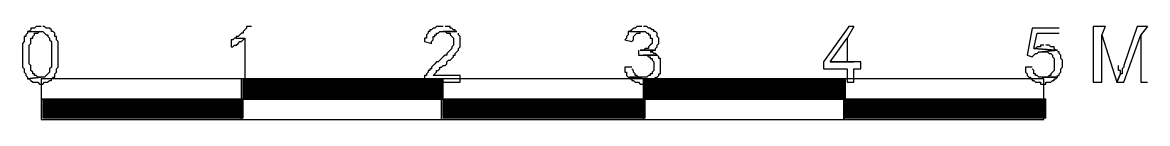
# Model space of a CAD drawing. Header units: millimetres. Extents: x 32 to 412, y 50 to 564.
# Drawn here: x 276.1 to 332.3, y 50.5 to 55.1 of the extents above; entities that cross this region are included whole.
import ezdxf

# ---------------------------------------------------------------- set-up
doc = ezdxf.new("R2010")
doc.units = ezdxf.units.MM
doc.layers.add('lease-plan', color=7, linetype='CONTINUOUS')

msp = doc.modelspace()

# ---------------------------------------------------------------- linework, layer by layer
at = {"layer": 'lease-plan', "color": 7}
for points in [[(277.034, 55.142), (276.78, 55.142), (276.695, 55.057), (276.526, 55.057), (276.526, 54.972), (276.441, 54.888), (276.356, 54.888), (277.034, 54.888), (277.119, 54.888), (277.204, 54.803), (277.288, 54.718), (277.373, 54.718), (277.373, 54.633), (277.458, 54.549), (277.458, 54.464), (277.542, 54.379), (277.542, 53.108), (277.458, 53.023), (277.458, 52.854), (277.373, 52.769), (277.288, 52.684), (277.204, 52.599), (277.119, 52.599), (277.034, 52.599), (276.356, 52.515), (276.441, 52.515), (276.526, 52.43), (276.61, 52.345), (276.865, 52.345), (276.949, 52.26), (277.034, 52.26), (277.119, 52.26), (277.204, 52.345), (277.288, 52.345), (277.373, 52.345), (277.458, 52.43), (277.542, 52.43), (277.542, 52.515), (277.627, 52.599), (277.712, 52.599), (277.712, 52.769), (277.797, 52.854), (277.797, 53.023), (277.881, 53.108), (277.881, 54.379), (277.797, 54.464), (277.797, 54.633), (277.712, 54.633), (277.712, 54.803), (277.627, 54.888), (277.542, 54.888), (277.542, 54.972), (277.458, 55.057), (277.373, 55.057), (277.288, 55.057), (277.204, 55.142), (277.119, 55.142)], [(277.034, 55.142), (276.78, 55.142), (276.695, 55.057), (276.526, 55.057), (276.526, 54.972), (276.441, 54.888), (276.356, 54.888), (277.034, 54.888), (277.119, 54.888), (277.204, 54.803), (277.288, 54.718), (277.373, 54.718), (277.373, 54.633), (277.458, 54.549), (277.458, 54.464), (277.542, 54.379), (277.542, 53.108), (277.458, 53.023), (277.458, 52.854), (277.373, 52.769), (277.288, 52.684), (277.204, 52.599), (277.119, 52.599), (277.034, 52.599), (276.356, 52.515), (276.441, 52.515), (276.526, 52.43), (276.61, 52.345), (276.865, 52.345), (276.949, 52.26), (277.034, 52.26), (277.119, 52.26), (277.204, 52.345), (277.288, 52.345), (277.373, 52.345), (277.458, 52.43), (277.542, 52.43), (277.542, 52.515), (277.627, 52.599), (277.712, 52.599), (277.712, 52.769), (277.797, 52.854), (277.797, 53.023), (277.881, 53.108), (277.881, 54.379), (277.797, 54.464), (277.797, 54.633), (277.712, 54.633), (277.712, 54.803), (277.627, 54.888), (277.542, 54.888), (277.542, 54.972), (277.458, 55.057), (277.373, 55.057), (277.288, 55.057), (277.204, 55.142), (277.119, 55.142)], [(287.542, 55.142), (287.288, 55.142), (287.288, 55.057), (287.204, 54.972), (287.119, 54.888), (287.119, 54.803), (287.034, 54.803), (286.949, 54.718), (286.865, 54.633), (286.78, 54.633), (286.78, 54.549), (287.204, 54.549), (287.204, 52.345), (287.542, 52.345)], [(297.119, 55.142), (296.78, 55.142), (296.695, 55.057), (296.61, 55.057), (296.526, 54.972), (296.441, 54.972), (296.441, 54.888), (296.356, 54.888), (296.356, 54.803), (296.271, 54.718), (296.271, 54.549), (296.187, 54.549), (296.187, 54.379), (296.526, 54.294), (296.526, 54.379), (296.61, 54.464), (296.61, 54.633), (296.695, 54.633), (296.695, 54.718), (296.78, 54.718), (296.78, 54.803), (296.865, 54.803), (296.949, 54.888), (297.797, 54.888), (297.712, 54.888), (297.712, 54.972), (297.627, 54.972), (297.543, 55.057), (297.458, 55.057), (297.458, 55.142), (297.204, 55.142)], [(307.034, 55.142), (306.865, 55.142), (306.78, 55.142), (306.695, 55.057), (306.61, 55.057), (306.526, 54.972), (306.441, 54.888), (307.204, 54.888), (307.288, 54.803), (307.373, 54.803), (307.373, 54.718), (307.458, 54.718), (307.458, 54.549), (307.543, 54.549), (307.543, 54.294), (307.458, 54.21), (307.373, 54.125), (307.373, 54.04), (307.288, 54.04), (307.204, 54.04), (307.119, 53.955), (306.949, 53.955), (307.712, 53.955), (307.712, 54.04), (307.797, 54.125), (307.797, 54.21), (307.881, 54.294), (307.881, 54.549), (307.797, 54.633), (307.797, 54.803), (307.712, 54.888), (307.627, 54.888), (307.627, 54.972), (307.543, 54.972), (307.458, 55.057), (307.373, 55.057), (307.288, 55.142), (307.119, 55.142)], [(317.627, 55.142), (317.373, 55.142), (316.102, 53.362), (316.102, 53.023), (317.288, 53.023), (317.288, 52.345), (317.627, 52.345), (317.627, 53.023), (317.966, 53.023), (317.966, 53.362), (316.441, 53.362), (317.288, 54.549)], [(317.627, 55.142), (317.288, 54.549), (317.288, 53.362), (316.441, 53.362), (317.627, 53.362)], [(330.17, 55.142), (329.576, 55.142), (329.576, 52.345), (330, 52.345), (330, 54.718)], [(330.17, 55.142), (330, 54.718), (330.763, 52.345), (330.932, 52.769), (330.932, 52.938), (330.848, 52.938), (330.848, 53.193)], [(332.288, 55.142), (331.78, 55.142), (331.102, 53.193), (331.102, 53.108), (331.017, 53.023), (331.017, 52.769), (330.932, 52.769), (330.763, 52.345), (331.102, 52.345), (331.949, 54.718)], [(332.288, 55.142), (331.949, 54.718), (331.949, 52.345), (332.288, 52.345)], [(276.356, 54.888), (276.356, 54.803), (276.271, 54.718), (276.271, 54.633), (276.187, 54.633), (276.187, 54.379), (276.102, 54.294), (276.102, 53.108), (276.187, 53.023), (276.187, 52.854), (276.271, 52.769), (276.271, 52.684), (276.356, 52.599), (276.356, 52.515), (277.034, 52.599), (276.949, 52.599), (276.865, 52.599), (276.78, 52.684), (276.695, 52.684), (276.695, 52.769), (276.61, 52.769), (276.61, 52.854), (276.526, 52.938), (276.526, 53.193), (276.441, 53.277), (276.441, 54.21), (276.526, 54.294), (276.526, 54.549), (276.61, 54.549), (276.61, 54.633), (276.695, 54.718), (276.695, 54.803), (276.865, 54.803), (276.949, 54.888), (277.034, 54.888)], [(276.356, 54.888), (276.356, 54.803), (276.271, 54.718), (276.271, 54.633), (276.187, 54.633), (276.187, 54.379), (276.102, 54.294), (276.102, 53.108), (276.187, 53.023), (276.187, 52.854), (276.271, 52.769), (276.271, 52.684), (276.356, 52.599), (276.356, 52.515), (277.034, 52.599), (276.949, 52.599), (276.865, 52.599), (276.78, 52.684), (276.695, 52.684), (276.695, 52.769), (276.61, 52.769), (276.61, 52.854), (276.526, 52.938), (276.526, 53.193), (276.441, 53.277), (276.441, 54.21), (276.526, 54.294), (276.526, 54.549), (276.61, 54.549), (276.61, 54.633), (276.695, 54.718), (276.695, 54.803), (276.865, 54.803), (276.949, 54.888), (277.034, 54.888)], [(286.78, 54.549), (286.695, 54.549), (286.61, 54.464), (286.526, 54.464), (286.526, 54.125), (286.61, 54.125), (286.695, 54.21), (286.78, 54.21), (286.865, 54.294), (286.949, 54.379), (287.034, 54.379), (287.119, 54.464), (287.204, 54.549)], [(297.797, 54.888), (297.119, 54.888), (297.204, 54.888), (297.288, 54.803), (297.458, 54.803), (297.458, 54.718), (297.543, 54.633), (297.627, 54.549), (297.627, 54.21), (297.543, 54.125), (297.543, 54.04), (297.458, 53.955), (297.373, 53.871), (297.288, 53.786), (297.288, 53.701), (297.204, 53.701), (297.119, 53.616), (297.034, 53.532), (296.949, 53.447), (296.865, 53.362), (296.78, 53.362), (296.695, 53.277), (296.61, 53.193), (296.526, 53.108), (296.526, 53.023), (296.441, 53.023), (296.441, 52.938), (296.356, 52.938), (296.356, 52.854), (296.271, 52.769), (296.271, 52.684), (296.187, 52.684), (296.187, 52.515), (296.102, 52.43), (296.102, 52.345), (297.966, 52.345), (297.966, 52.684), (296.61, 52.684), (296.695, 52.769), (296.78, 52.854), (296.78, 52.938), (296.865, 52.938), (296.949, 53.023), (296.949, 53.108), (297.034, 53.108), (297.119, 53.193), (297.204, 53.193), (297.288, 53.277), (297.288, 53.362), (297.373, 53.447), (297.458, 53.447), (297.543, 53.532), (297.627, 53.616), (297.627, 53.701), (297.712, 53.701), (297.712, 53.786), (297.797, 53.871), (297.881, 53.955), (297.881, 54.04), (297.966, 54.125), (297.966, 54.633), (297.881, 54.718), (297.881, 54.803)], [(306.441, 54.888), (306.356, 54.888), (306.356, 54.718), (306.271, 54.633), (306.271, 54.549), (306.187, 54.464), (306.526, 54.379), (306.61, 54.464), (306.61, 54.633), (306.695, 54.718), (306.78, 54.803), (306.949, 54.803), (306.949, 54.888), (307.034, 54.888)], [(327.882, 55.057), (326.526, 55.057), (326.271, 53.701), (326.526, 53.616), (326.61, 53.701), (326.695, 53.786), (326.78, 53.786), (326.865, 53.871), (326.949, 53.871), (327.034, 53.871), (327.797, 53.955), (327.712, 53.955), (326.61, 54.04), (326.78, 54.803), (327.882, 54.803)], [(306.865, 53.955), (306.865, 53.701), (307.797, 53.701), (307.712, 53.786), (307.627, 53.786), (307.543, 53.871), (307.458, 53.871), (307.543, 53.871), (307.627, 53.955), (306.949, 53.955)], [(327.119, 54.21), (326.949, 54.21), (326.949, 54.125), (326.78, 54.125), (326.695, 54.04), (326.61, 54.04), (327.712, 53.955), (327.627, 54.04), (327.627, 54.125), (327.458, 54.125), (327.373, 54.21), (327.204, 54.21)], [(327.797, 53.955), (327.034, 53.871), (327.288, 53.871), (327.373, 53.786), (327.458, 53.786), (327.543, 53.701), (327.543, 53.616), (327.627, 53.532), (327.627, 52.938), (327.543, 52.854), (327.458, 52.769), (327.458, 52.684), (327.373, 52.684), (327.288, 52.599), (327.034, 52.599), (327.797, 52.599), (327.797, 52.684), (327.882, 52.684), (327.882, 52.769), (327.966, 52.854), (327.966, 53.023), (328.051, 53.108), (328.051, 53.447), (327.966, 53.532), (327.966, 53.701), (327.882, 53.786), (327.882, 53.871), (327.797, 53.871)], [(307.797, 53.701), (307.119, 53.701), (307.288, 53.701), (307.373, 53.616), (307.458, 53.616), (307.458, 53.532), (307.543, 53.532), (307.543, 53.447), (307.627, 53.362), (307.627, 52.938), (307.543, 52.854), (307.543, 52.769), (307.458, 52.769), (307.458, 52.684), (307.373, 52.684), (307.288, 52.599), (306.441, 52.599), (306.441, 52.515), (306.526, 52.515), (306.526, 52.43), (306.61, 52.43), (306.695, 52.345), (306.865, 52.345), (306.949, 52.26), (307.119, 52.26), (307.204, 52.345), (307.458, 52.345), (307.543, 52.43), (307.627, 52.43), (307.712, 52.515), (307.712, 52.599), (307.797, 52.599), (307.881, 52.684), (307.881, 52.769), (307.966, 52.769), (307.966, 53.532), (307.881, 53.532), (307.881, 53.616), (307.797, 53.701)], [(306.526, 53.108), (306.187, 53.108), (306.187, 52.854), (306.271, 52.854), (306.271, 52.684), (306.356, 52.599), (307.034, 52.599), (306.865, 52.599), (306.78, 52.684), (306.695, 52.684), (306.695, 52.769), (306.61, 52.854), (306.61, 52.938), (306.526, 53.023)], [(326.526, 53.108), (326.187, 53.108), (326.187, 52.854), (326.271, 52.769), (326.271, 52.684), (326.356, 52.599), (326.441, 52.599), (326.441, 52.515), (326.526, 52.515), (326.526, 52.43), (326.61, 52.43), (326.695, 52.345), (326.949, 52.345), (326.949, 52.26), (327.204, 52.26), (327.204, 52.345), (327.458, 52.345), (327.543, 52.43), (327.627, 52.43), (327.627, 52.515), (327.712, 52.515), (327.797, 52.599), (327.034, 52.599), (326.865, 52.599), (326.78, 52.684), (326.695, 52.684), (326.695, 52.769), (326.61, 52.769), (326.61, 52.938), (326.526, 53.023)], [(277.034, 51.498), (287.034, 51.498), (287.034, 52.515), (277.034, 52.515), (277.034, 51.498), (277.034, 51.498)], [(287.034, 51.498), (297.034, 51.498), (297.034, 52.515), (287.034, 52.515), (287.034, 51.498), (287.034, 51.498), (297.034, 51.498), (297.034, 52.515), (287.034, 52.515), (287.034, 51.498), (287.034, 51.498)], [(287.119, 52.43), (297.119, 52.43), (297.119, 52.514), (287.119, 52.514), (287.119, 52.43), (287.119, 52.43)], [(287.119, 52.345), (297.119, 52.345), (297.119, 52.43), (287.119, 52.43), (287.119, 52.345), (287.119, 52.345)], [(287.119, 52.26), (297.119, 52.26), (297.119, 52.345), (287.119, 52.345), (287.119, 52.26), (287.119, 52.26)], [(287.119, 52.175), (297.119, 52.175), (297.119, 52.26), (287.119, 52.26), (287.119, 52.175), (287.119, 52.175)], [(287.161, 52.472), (297.076, 52.472)], [(287.161, 52.387), (297.076, 52.387)], [(287.161, 52.302), (297.076, 52.302)], [(297.034, 51.498), (307.119, 51.498), (307.119, 52.515), (297.034, 52.515), (297.034, 51.498), (297.034, 51.498)], [(307.119, 51.498), (317.119, 51.498), (317.119, 52.515), (307.119, 52.515), (307.119, 51.498), (307.119, 51.498), (317.119, 51.498), (317.119, 52.515), (307.119, 52.515), (307.119, 51.498), (307.119, 51.498)], [(307.119, 52.43), (317.204, 52.43), (317.204, 52.514), (307.119, 52.514), (307.119, 52.43), (307.119, 52.43)], [(307.119, 52.345), (317.204, 52.345), (317.204, 52.43), (307.119, 52.43), (307.119, 52.345), (307.119, 52.345)], [(307.119, 52.26), (317.204, 52.26), (317.204, 52.345), (307.119, 52.345), (307.119, 52.26), (307.119, 52.26)], [(307.119, 52.175), (317.204, 52.175), (317.204, 52.26), (307.119, 52.26), (307.119, 52.175), (307.119, 52.175)], [(307.16, 52.472), (317.16, 52.472)], [(307.16, 52.387), (317.16, 52.387)], [(307.16, 52.302), (317.16, 52.302)], [(317.119, 51.498), (327.119, 51.498), (327.119, 52.515), (317.119, 52.515), (317.119, 51.498), (317.119, 51.498)], [(287.119, 52.091), (297.119, 52.091), (297.119, 52.175), (287.119, 52.175), (287.119, 52.091), (287.119, 52.091)], [(287.119, 52.006), (297.119, 52.006), (297.119, 52.091), (287.119, 52.091), (287.119, 52.006), (287.119, 52.006)], [(287.119, 51.921), (297.119, 51.921), (297.119, 52.006), (287.119, 52.006), (287.119, 51.921), (287.119, 51.921)], [(287.119, 51.836), (297.119, 51.836), (297.119, 51.921), (287.119, 51.921), (287.119, 51.836), (287.119, 51.836)], [(287.119, 51.752), (297.119, 51.752), (297.119, 51.836), (287.119, 51.836), (287.119, 51.752), (287.119, 51.752)], [(287.119, 51.667), (297.119, 51.667), (297.119, 51.752), (287.119, 51.752), (287.119, 51.667), (287.119, 51.667)], [(287.161, 52.218), (297.076, 52.218)], [(287.161, 52.133), (297.076, 52.133)], [(287.161, 52.048), (297.076, 52.048)], [(287.161, 51.963), (297.076, 51.963)], [(287.161, 51.879), (297.076, 51.879)], [(287.161, 51.794), (297.076, 51.794)], [(287.161, 51.709), (297.076, 51.709)], [(307.119, 52.091), (317.204, 52.091), (317.204, 52.175), (307.119, 52.175), (307.119, 52.091), (307.119, 52.091)], [(307.119, 52.006), (317.204, 52.006), (317.204, 52.091), (307.119, 52.091), (307.119, 52.006), (307.119, 52.006)], [(307.119, 51.921), (317.204, 51.921), (317.204, 52.006), (307.119, 52.006), (307.119, 51.921), (307.119, 51.921)], [(307.119, 51.836), (317.204, 51.836), (317.204, 51.921), (307.119, 51.921), (307.119, 51.836), (307.119, 51.836)], [(307.119, 51.752), (317.204, 51.752), (317.204, 51.836), (307.119, 51.836), (307.119, 51.752), (307.119, 51.752)], [(307.119, 51.667), (317.204, 51.667), (317.204, 51.752), (307.119, 51.752), (307.119, 51.667), (307.119, 51.667)], [(307.16, 52.218), (317.16, 52.218)], [(307.16, 52.133), (317.16, 52.133)], [(307.16, 52.048), (317.16, 52.048)], [(307.16, 51.963), (317.16, 51.963)], [(307.16, 51.879), (317.16, 51.879)], [(307.16, 51.794), (317.16, 51.794)], [(307.16, 51.709), (317.16, 51.709)], [(277.034, 50.481), (287.034, 50.481), (287.034, 51.498), (277.034, 51.498), (277.034, 50.481), (277.034, 50.481), (287.034, 50.481), (287.034, 51.498), (277.034, 51.498), (277.034, 50.481), (277.034, 50.481)], [(277.119, 51.413), (287.119, 51.413), (287.119, 51.497), (277.119, 51.497), (277.119, 51.413), (277.119, 51.413)], [(277.119, 51.328), (287.119, 51.328), (287.119, 51.413), (277.119, 51.413), (277.119, 51.328), (277.119, 51.328)], [(277.119, 51.243), (287.119, 51.243), (287.119, 51.328), (277.119, 51.328), (277.119, 51.243), (277.119, 51.243)], [(277.119, 51.158), (287.119, 51.158), (287.119, 51.243), (277.119, 51.243), (277.119, 51.158), (277.119, 51.158)], [(277.119, 51.074), (287.119, 51.074), (287.119, 51.158), (277.119, 51.158), (277.119, 51.074), (277.119, 51.074)], [(277.161, 51.455), (287.076, 51.455)], [(277.161, 51.37), (287.076, 51.37)], [(277.161, 51.285), (287.076, 51.285)], [(277.161, 51.201), (287.076, 51.201)], [(287.034, 50.481), (297.034, 50.481), (297.034, 51.498), (287.034, 51.498), (287.034, 50.481), (287.034, 50.481)], [(287.119, 51.582), (297.119, 51.582), (297.119, 51.667), (287.119, 51.667), (287.119, 51.582), (287.119, 51.582)], [(287.119, 51.497), (297.119, 51.497), (297.119, 51.582), (287.119, 51.582), (287.119, 51.497), (287.119, 51.497)], [(287.161, 51.624), (297.076, 51.624)], [(287.161, 51.54), (297.076, 51.54)], [(297.034, 50.481), (307.119, 50.481), (307.119, 51.498), (297.034, 51.498), (297.034, 50.481), (297.034, 50.481), (307.119, 50.481), (307.119, 51.498), (297.034, 51.498), (297.034, 50.481), (297.034, 50.481)], [(297.119, 51.413), (307.204, 51.413), (307.204, 51.497), (297.119, 51.497), (297.119, 51.413), (297.119, 51.413)], [(297.119, 51.328), (307.204, 51.328), (307.204, 51.413), (297.119, 51.413), (297.119, 51.328), (297.119, 51.328)], [(297.119, 51.243), (307.204, 51.243), (307.204, 51.328), (297.119, 51.328), (297.119, 51.243), (297.119, 51.243)], [(297.119, 51.158), (307.204, 51.158), (307.204, 51.243), (297.119, 51.243), (297.119, 51.158), (297.119, 51.158)], [(297.119, 51.074), (307.204, 51.074), (307.204, 51.158), (297.119, 51.158), (297.119, 51.074), (297.119, 51.074)], [(297.16, 51.455), (307.16, 51.455)], [(297.16, 51.37), (307.16, 51.37)], [(297.16, 51.285), (307.16, 51.285)], [(297.16, 51.201), (307.16, 51.201)], [(307.119, 51.582), (317.204, 51.582), (317.204, 51.667), (307.119, 51.667), (307.119, 51.582), (307.119, 51.582)], [(307.119, 51.497), (317.204, 51.497), (317.204, 51.582), (307.119, 51.582), (307.119, 51.497), (307.119, 51.497)], [(307.119, 50.481), (317.119, 50.481), (317.119, 51.498), (307.119, 51.498), (307.119, 50.481), (307.119, 50.481)], [(307.16, 51.624), (317.16, 51.624)], [(307.16, 51.54), (317.16, 51.54)], [(317.119, 50.481), (327.119, 50.481), (327.119, 51.498), (317.119, 51.498), (317.119, 50.481), (317.119, 50.481), (327.119, 50.481), (327.119, 51.498), (317.119, 51.498), (317.119, 50.481), (317.119, 50.481)], [(317.119, 51.413), (327.204, 51.413), (327.204, 51.497), (317.119, 51.497), (317.119, 51.413), (317.119, 51.413)], [(317.119, 51.328), (327.204, 51.328), (327.204, 51.413), (317.119, 51.413), (317.119, 51.328), (317.119, 51.328)], [(317.119, 51.243), (327.204, 51.243), (327.204, 51.328), (317.119, 51.328), (317.119, 51.243), (317.119, 51.243)], [(317.119, 51.158), (327.204, 51.158), (327.204, 51.243), (317.119, 51.243), (317.119, 51.158), (317.119, 51.158)], [(317.119, 51.074), (327.204, 51.074), (327.204, 51.158), (317.119, 51.158), (317.119, 51.074), (317.119, 51.074)], [(317.16, 51.455), (327.16, 51.455)], [(317.16, 51.37), (327.16, 51.37)], [(317.16, 51.285), (327.16, 51.285)], [(317.16, 51.201), (327.16, 51.201)], [(277.119, 50.989), (287.119, 50.989), (287.119, 51.074), (277.119, 51.074), (277.119, 50.989), (277.119, 50.989)], [(277.119, 50.904), (287.119, 50.904), (287.119, 50.989), (277.119, 50.989), (277.119, 50.904), (277.119, 50.904)], [(277.119, 50.819), (287.119, 50.819), (287.119, 50.904), (277.119, 50.904), (277.119, 50.819), (277.119, 50.819)], [(277.119, 50.735), (287.119, 50.735), (287.119, 50.819), (277.119, 50.819), (277.119, 50.735), (277.119, 50.735)], [(277.119, 50.65), (287.119, 50.65), (287.119, 50.735), (277.119, 50.735), (277.119, 50.65), (277.119, 50.65)], [(277.119, 50.565), (287.119, 50.565), (287.119, 50.65), (277.119, 50.65), (277.119, 50.565), (277.119, 50.565)], [(277.161, 51.116), (287.076, 51.116)], [(277.161, 51.031), (287.076, 51.031)], [(277.161, 50.946), (287.076, 50.946)], [(277.161, 50.862), (287.076, 50.862)], [(277.161, 50.777), (287.076, 50.777)], [(277.161, 50.692), (287.076, 50.692)], [(277.161, 50.608), (287.076, 50.608)], [(297.119, 50.989), (307.204, 50.989), (307.204, 51.074), (297.119, 51.074), (297.119, 50.989), (297.119, 50.989)], [(297.119, 50.904), (307.204, 50.904), (307.204, 50.989), (297.119, 50.989), (297.119, 50.904), (297.119, 50.904)], [(297.119, 50.819), (307.204, 50.819), (307.204, 50.904), (297.119, 50.904), (297.119, 50.819), (297.119, 50.819)], [(297.119, 50.735), (307.204, 50.735), (307.204, 50.819), (297.119, 50.819), (297.119, 50.735), (297.119, 50.735)], [(297.119, 50.65), (307.204, 50.65), (307.204, 50.735), (297.119, 50.735), (297.119, 50.65), (297.119, 50.65)], [(297.119, 50.565), (307.204, 50.565), (307.204, 50.65), (297.119, 50.65), (297.119, 50.565), (297.119, 50.565)], [(297.16, 51.116), (307.16, 51.116)], [(297.16, 51.031), (307.16, 51.031)], [(297.16, 50.946), (307.16, 50.946)], [(297.16, 50.862), (307.16, 50.862)], [(297.16, 50.777), (307.16, 50.777)], [(297.16, 50.692), (307.16, 50.692)], [(297.16, 50.608), (307.16, 50.608)], [(317.119, 50.989), (327.204, 50.989), (327.204, 51.074), (317.119, 51.074), (317.119, 50.989), (317.119, 50.989)], [(317.119, 50.904), (327.204, 50.904), (327.204, 50.989), (317.119, 50.989), (317.119, 50.904), (317.119, 50.904)], [(317.119, 50.819), (327.204, 50.819), (327.204, 50.904), (317.119, 50.904), (317.119, 50.819), (317.119, 50.819)], [(317.119, 50.735), (327.204, 50.735), (327.204, 50.819), (317.119, 50.819), (317.119, 50.735), (317.119, 50.735)], [(317.119, 50.65), (327.204, 50.65), (327.204, 50.735), (317.119, 50.735), (317.119, 50.65), (317.119, 50.65)], [(317.119, 50.565), (327.204, 50.565), (327.204, 50.65), (317.119, 50.65), (317.119, 50.565), (317.119, 50.565)], [(317.16, 51.116), (327.16, 51.116)], [(317.16, 51.031), (327.16, 51.031)], [(317.16, 50.946), (327.16, 50.946)], [(317.16, 50.862), (327.16, 50.862)], [(317.16, 50.777), (327.16, 50.777)], [(317.16, 50.692), (327.16, 50.692)], [(317.16, 50.608), (327.16, 50.608)]]:
    msp.add_lwpolyline(points, dxfattribs=at)

doc.saveas('drawing.dxf')
